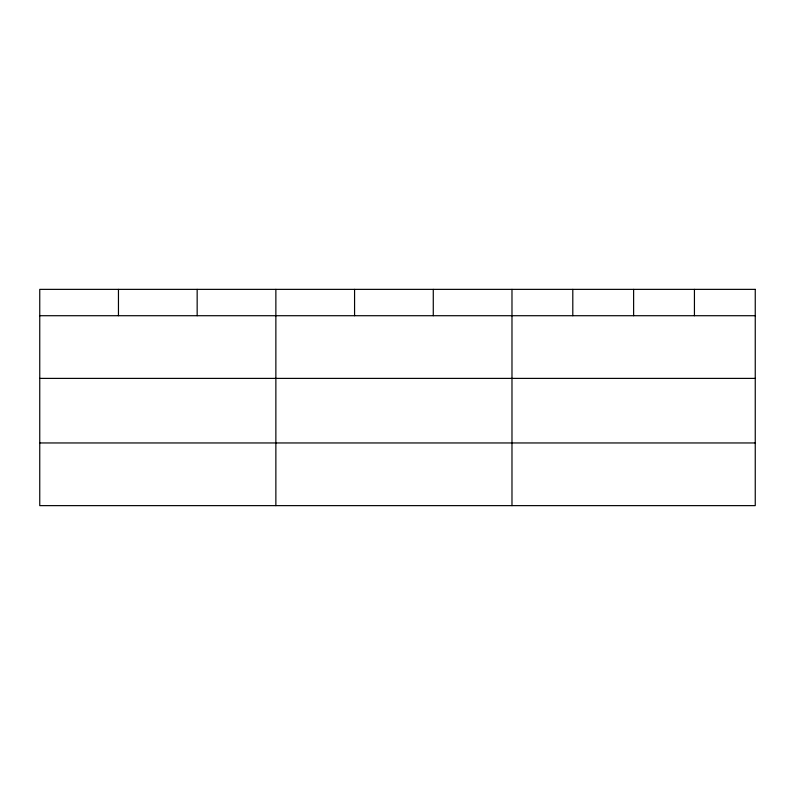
<?xml version="1.0" encoding="UTF-8"?>
<svg xmlns="http://www.w3.org/2000/svg" width="795" height="795" viewBox="0 0 795 795"><rect width="100%" height="100%" fill="white"/><g stroke="black" fill="none" stroke-linecap="round" stroke-linejoin="round"><path stroke-width="1.19" d="M39.75 315.714L755.25 315.714M39.75 378.39L755.25 378.39M39.75 442.954L755.25 442.954M694.433 289.37L694.433 315.714M633.615 289.37L633.615 315.714M572.798 289.37L572.798 315.714M511.98 289.37L511.98 505.63M433.275 289.37L433.275 315.714M354.57 289.37L354.57 315.714M275.865 289.37L275.865 505.63M197.16 289.37L197.16 315.714M118.455 289.37L118.455 315.714M755.25 289.37L39.75 289.37L39.75 505.63L755.25 505.63L755.25 289.37"/></g></svg>
